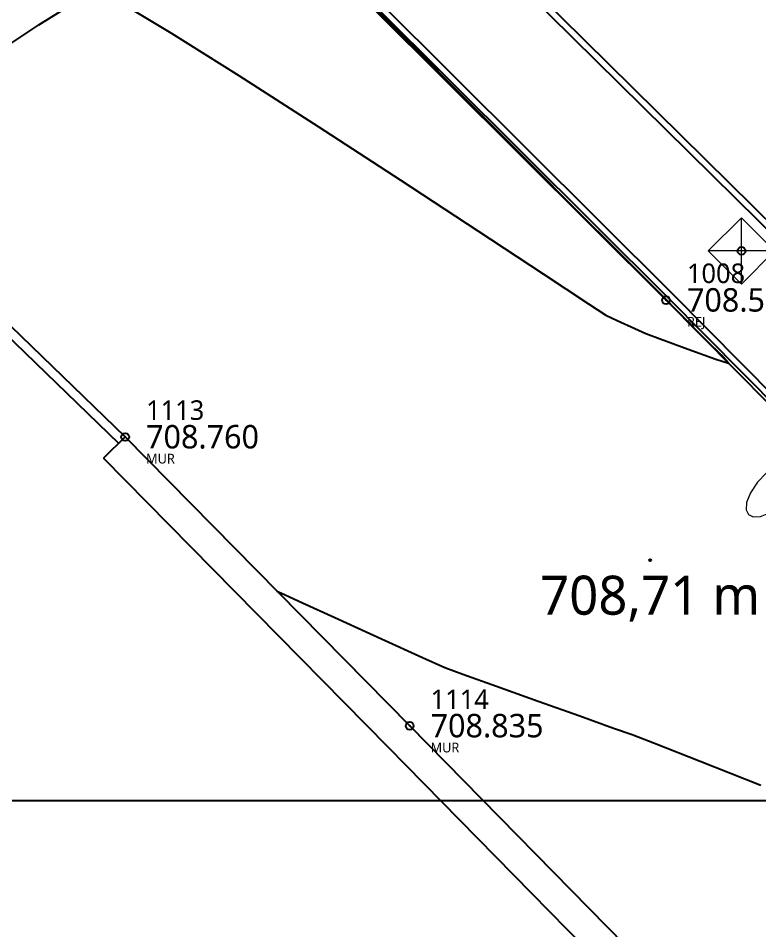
# Model space of a CAD drawing. Header units: metres. Extents: x 429510 to 429857, y 4467140 to 4467333.
# Drawn here: x 429558.35 to 429569.74, y 4467238 to 4467252.01 of the extents above; entities that cross this region are included whole.
import ezdxf

# ---------------------------------------------------------------- set-up
doc = ezdxf.new("R2010")
doc.units = ezdxf.units.M
doc.header["$LTSCALE"] = 4
doc.header["$PDMODE"] = 32
doc.header["$PDSIZE"] = 0.12
for name, color, linetype in [('C-ETIQ', 7, 'Continuous'), ('C-MARC', 7, 'Continuous'), ('C-PUNTOS', 7, 'Continuous'), ('C-SUPE-ETIQ_Puntos', 92, 'Continuous'), ('C-TOPO-FEAT', 94, 'Continuous'), ('Cuadricula Coordenadas', 5, 'Continuous')]:
    doc.layers.add(name, color=color, linetype=linetype)
doc.layers.add('C-SUPE_CurvasNivel', color=42, linetype='Continuous', true_color=0xb38600)
for name, color, linetype, lineweight in [('TB-44BACULO-SENCILLO-P', 254, 'Continuous', 0), ('TB-47REGISTRO-ELECTRICO-P', 213, 'Continuous', 0), ('TRIAL-ACERA', 125, 'Continuous', 9)]:
    doc.layers.add(name, color=color, linetype=linetype, lineweight=lineweight)
doc.layers.add('TRIAL-BORDILLO', color=232, linetype='Continuous', lineweight=9, true_color=0xc70063)
doc.layers.add('TRIAL-MURO HORMIGÓN', color=251, linetype='Continuous', lineweight=13, true_color=0x696969)
doc.styles.get("Standard").update_dxf_attribs({"font": 'segoeuil.ttf'})
doc.styles.add('Trial_standard', font='segoeuisl.ttf')

# ---------------------------------------------------------------- blocks, each defined once
blk = doc.blocks.new('*U46')
for p, q in [((-0.002, -0.849), (0.002, 0.849)), ((0.849, -0.002), (-0.849, 0.002))]:
    blk.add_line(p, q)
at = {"flags": 128}
blk.add_lwpolyline([(0.849, -0.002), (-0.002, -0.849), (-0.849, 0.002), (0.002, 0.849), (0.849, -0.002)], dxfattribs=at)
blk = doc.blocks.new('*U47')
at = {"flags": 128}
for points in [[(-0.176, -0.178), (-1.943, -1.965)], [(-3.298, -3.326), (-3.18, -3.384), (-2.989, -3.373), (-2.738, -3.27), (-2.469, -3.086), (-2.231, -2.854), (-2.056, -2.625), (-1.941, -2.415), (-1.876, -2.198), (-1.892, -2.016), (-2.003, -1.906), (-2.186, -1.892), (-2.402, -1.959), (-2.61, -2.077), (-2.837, -2.255), (-3.066, -2.495), (-3.247, -2.766), (-3.348, -3.018), (-3.356, -3.209), (-3.298, -3.326)]]:
    blk.add_lwpolyline(points, dxfattribs=at)
blk.add_circle((0, 0), 0.25)
blk = doc.blocks.new('*U49')
at = {"color": 0, "linetype": 'ByBlock', "lineweight": -2, "transparency": 16777216}
blk.add_point((0, 0), dxfattribs=at)

msp = doc.modelspace()

# ---------------------------------------------------------------- linework, layer by layer
at = {"layer": 'C-MARC', "color": 7, "linetype": 'Continuous', "lineweight": -3}
msp.add_circle((429568.052, 4467243.69, 708.711), 0.015, dxfattribs=at)
at = {"layer": 'C-SUPE_CurvasNivel', "color": 42, "linetype": 'Continuous', "lineweight": -3, "true_color": 0xb38600, "flags": 128}
for points, elevation in [([(429560.05, 4467252.167), (429560.689, 4467251.785), (429561.736, 4467251.128), (429562.951, 4467250.349), (429564.213, 4467249.528), (429565.405, 4467248.746), (429566.408, 4467248.085), (429567.104, 4467247.625), (429567.374, 4467247.448), (429567.544, 4467247.368), (429567.816, 4467247.244), (429567.988, 4467247.168), (429568.208, 4467247.085), (429568.639, 4467246.926), (429569.061, 4467246.774), (429569.256, 4467246.713), (429569.148, 4467246.836), (429568.929, 4467247.053), (429568.786, 4467247.193), (429568.651, 4467247.33), (429568.437, 4467247.548), (429568.302, 4467247.686), (429568.087, 4467247.901), (429567.579, 4467248.41), (429566.913, 4467249.075), (429566.23, 4467249.758), (429565.667, 4467250.321), (429565.361, 4467250.626), (429565.088, 4467250.9), (429564.502, 4467251.486), (429563.695, 4467252.292)], 708.6), ([(429557.918, 4467251.419), (429558.66, 4467251.91), (429559.147, 4467252.211)], 708.6), ([(429562.319, 4467243.214), (429562.343, 4467243.203), (429562.445, 4467243.157), (429562.711, 4467243.035), (429563.21, 4467242.806), (429563.924, 4467242.48), (429564.553, 4467242.195), (429564.9, 4467242.041), (429565.176, 4467241.938), (429565.693, 4467241.753), (429566.331, 4467241.525), (429566.97, 4467241.297), (429567.492, 4467241.111), (429567.778, 4467241.009), (429568.117, 4467240.877), (429568.822, 4467240.6), (429569.751, 4467240.235)], 708.8)]:
    msp.add_lwpolyline(points, dxfattribs=dict(at, elevation=elevation))
at = {"layer": 'C-TOPO-FEAT', "color": 94, "linetype": 'Continuous', "lineweight": -3}
for points in [[(429579.753, 4467236.224, 708.866), (429575.201, 4467240.715, 708.724), (429568.297, 4467247.681, 708.58), (429559.307, 4467256.63, 708.501), (429558.887, 4467257.107, 708.5), (429558.47, 4467257.586, 708.498), (429558.027, 4467258.1, 708.481), (429557.588, 4467258.617, 708.465), (429557.151, 4467259.137, 708.448), (429556.991, 4467259.334, 708.446), (429556.838, 4467259.536, 708.443), (429556.691, 4467259.743, 708.441), (429556.55, 4467259.953, 708.439), (429556.416, 4467260.169, 708.436), (429556.288, 4467260.388, 708.434), (429556.167, 4467260.611, 708.432), (429556.053, 4467260.837, 708.429), (429555.946, 4467261.067, 708.427), (429555.846, 4467261.3, 708.425), (429555.753, 4467261.536, 708.422), (429555.668, 4467261.775, 708.42), (429555.202, 4467262.702, 708.387), (429554.856, 4467263.645, 708.373), (429553.926, 4467266.545, 708.316)], [(429579.788, 4467236.259, 709.006), (429575.236, 4467240.75, 708.864), (429568.332, 4467247.716, 708.72), (429559.343, 4467256.664, 708.641), (429558.924, 4467257.14, 708.639), (429558.508, 4467257.619, 708.638), (429558.065, 4467258.133, 708.621), (429557.626, 4467258.65, 708.605), (429557.189, 4467259.169, 708.588), (429557.031, 4467259.365, 708.586), (429556.878, 4467259.566, 708.583), (429556.731, 4467259.772, 708.581), (429556.591, 4467259.982, 708.579), (429556.458, 4467260.196, 708.576), (429556.331, 4467260.414, 708.574), (429556.21, 4467260.636, 708.572), (429556.097, 4467260.861, 708.569), (429555.991, 4467261.09, 708.567), (429555.891, 4467261.322, 708.565), (429555.799, 4467261.557, 708.562), (429555.714, 4467261.794, 708.56), (429555.248, 4467262.722, 708.527), (429554.903, 4467263.661, 708.513), (429553.975, 4467266.555, 708.456)]]:
    msp.add_polyline3d(points, dxfattribs=at)
at = {"layer": 'Cuadricula Coordenadas', "color": 8, "lineweight": -3}
msp.add_line((429519.62, 4467240), (429711.859, 4467240), dxfattribs=at)
at = {"layer": 'TRIAL-ACERA', "lineweight": -3}
for points in [[(429596.911, 4467220.987), (429595.386, 4467222.634), (429593.433, 4467224.627), (429590.691, 4467228.021), (429584.38, 4467234.275), (429573.648, 4467245.023), (429564.012, 4467254.523)], [(429596.984, 4467221.055), (429595.459, 4467222.703), (429593.508, 4467224.693), (429590.765, 4467228.088), (429584.451, 4467234.346), (429573.718, 4467245.094), (429564.082, 4467254.594)]]:
    msp.add_lwpolyline(points, dxfattribs=at)
at = {"layer": 'TRIAL-BORDILLO', "lineweight": -3}
for points in [[(429579.753, 4467236.224), (429575.201, 4467240.715), (429568.297, 4467247.681), (429559.307, 4467256.63, -0.007195), (429557.151, 4467259.137, -0.092129), (429555.668, 4467261.775), (429555.202, 4467262.702), (429554.856, 4467263.645), (429553.926, 4467266.545)], [(429579.851, 4467236.324), (429575.3, 4467240.814), (429568.396, 4467247.78), (429559.409, 4467256.726, -0.007185), (429557.258, 4467259.227, -0.092426), (429555.797, 4467261.829), (429555.331, 4467262.758), (429554.988, 4467263.691), (429554.064, 4467266.573)], [(429543.792, 4467258.384), (429546.176, 4467260.342, 0.011158), (429550.98, 4467254.679, -0.058269), (429551.232, 4467254.318), (429555.503, 4467249.915), (429559.988, 4467245.58), (429564.359, 4467241.144), (429569.045, 4467236.373), (429578.277, 4467227.211), (429582.191, 4467223.225), (429589.619, 4467215.791), (429600.049, 4467205.319), (429605.765, 4467199.659), (429614.363, 4467190.812)], [(429543.881, 4467258.276), (429546.156, 4467260.144, 0.010946), (429550.875, 4467254.586, -0.061007), (429551.118, 4467254.235), (429555.404, 4467249.816), (429559.889, 4467245.481)]]:
    msp.add_lwpolyline(points, format="xyb", dxfattribs=at)
at = {"layer": 'TRIAL-MURO HORMIGÓN', "lineweight": -3}
for points in [[(429559.988, 4467245.58), (429559.657, 4467245.254)], [(429614.363, 4467190.812), (429605.765, 4467199.659), (429600.049, 4467205.319), (429589.619, 4467215.791), (429582.191, 4467223.225), (429578.277, 4467227.211), (429569.045, 4467236.373), (429564.359, 4467241.144), (429559.988, 4467245.58)], [(429614.03, 4467190.488), (429605.435, 4467199.332), (429599.721, 4467204.99), (429589.29, 4467215.463), (429581.861, 4467222.898), (429577.948, 4467226.884), (429568.716, 4467236.046), (429564.028, 4467240.818), (429559.657, 4467245.254)]]:
    msp.add_lwpolyline(points, dxfattribs=at)

# ---------------------------------------------------------------- block references
at = {"layer": 'C-PUNTOS'}
for p in [(429569.455, 4467248.437, 708.782), (429568.297, 4467247.681, 708.58), (429559.988, 4467245.58, 708.76), (429564.359, 4467241.144, 708.835)]:
    msp.add_blockref('*U49', p, dxfattribs=at)
at = {"layer": 'TB-44BACULO-SENCILLO-P', "lineweight": -3, "xscale": 0.6, "yscale": 0.6, "zscale": 0.6}
msp.add_blockref('*U47', (429571.542, 4467246.384), dxfattribs=at)
at = {"layer": 'TB-47REGISTRO-ELECTRICO-P', "lineweight": -3, "xscale": 0.6, "yscale": 0.6, "zscale": 0.6}
msp.add_blockref('*U46', (429569.455, 4467248.437), dxfattribs=at)

# ---------------------------------------------------------------- texts
at = {"layer": 'C-ETIQ', "linetype": 'ByBlock', "style": 'Trial_standard'}
for s, insert, char_height, attachment_point in [('1008', (429568.618, 4467247.939, 708.58), 0.3, 7), ('REJ', (429568.618, 4467247.423, 708.58), 0.15, 1), ('1113', (429560.309, 4467245.838, 708.76), 0.3, 7), ('MUR', (429560.309, 4467245.322, 708.76), 0.15, 1), ('1114', (429564.68, 4467241.402, 708.835), 0.3, 7), ('MUR', (429564.68, 4467240.886, 708.835), 0.15, 1)]:
    msp.add_mtext(s, dxfattribs=dict(at, insert=insert, char_height=char_height, attachment_point=attachment_point))
at = {"layer": 'C-ETIQ', "color": 1, "linetype": 'ByBlock', "char_height": 0.36, "attachment_point": 4, "style": 'Trial_standard'}
for s, insert in [('708.580', (429568.618, 4467247.681, 708.58)), ('708.760', (429560.309, 4467245.58, 708.76)), ('708.835', (429564.68, 4467241.144, 708.835))]:
    msp.add_mtext(s, dxfattribs=dict(at, insert=insert))
at = {"layer": 'C-SUPE-ETIQ_Puntos', "color": 92, "linetype": 'Continuous', "lineweight": -3, "insert": (429568.052, 4467243.45, 708.711), "char_height": 0.6, "attachment_point": 2}
msp.add_mtext('708,71 m', dxfattribs=at)

doc.saveas('drawing.dxf')
